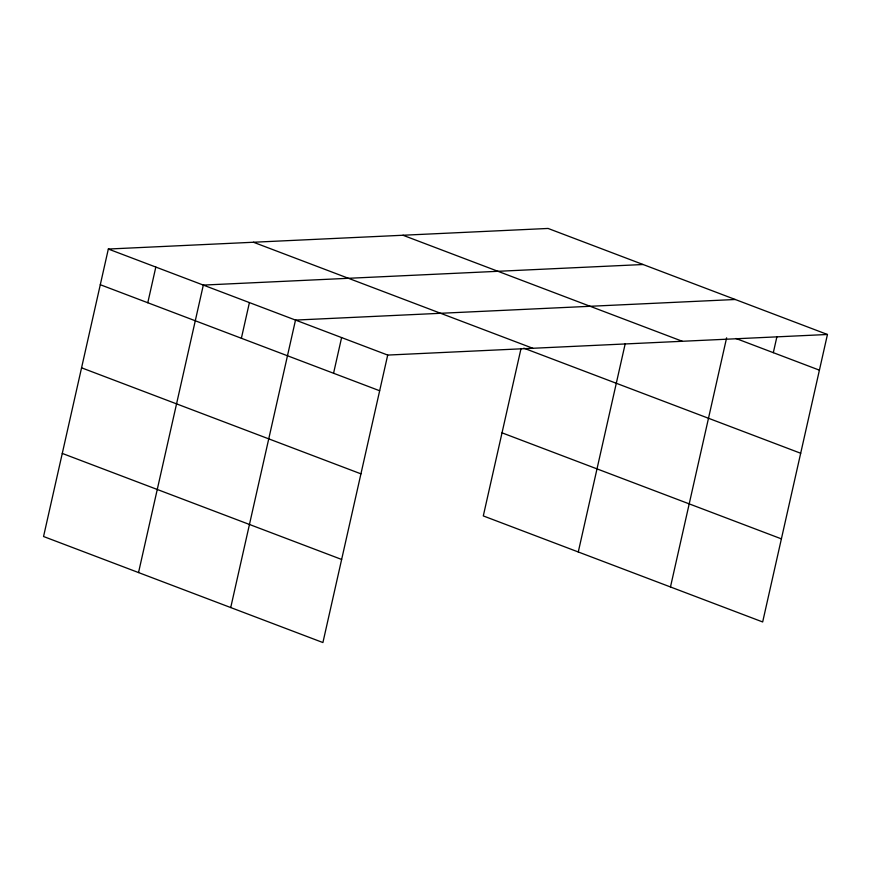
<?xml version="1.0" encoding="UTF-8"?>
<svg xmlns="http://www.w3.org/2000/svg" width="871" height="871" viewBox="0 0 871 871"><rect width="100%" height="100%" fill="white"/><g stroke="black" fill="none" stroke-linecap="round" stroke-linejoin="round"><path stroke-width="1.31" d="M827.45 334.486L548.088 228.452L108.331 249.041L43.55 536.514L322.912 642.548L387.704 355.074L827.45 334.486L762.669 621.959L483.296 515.926L521.021 348.542M147.787 302.749L155.822 267.07M138.533 572.563L203.324 285.089L643.07 264.512M241.376 338.264L249.411 302.585M230.728 607.555L295.509 320.082L735.255 299.493M333.56 373.256L341.606 337.578M578.279 551.974L625.215 343.707M670.474 586.967L726.621 337.817M773.317 352.668L776.888 336.816M735.941 338.481L819.404 370.164M402.968 235.246L682.331 341.28M253.45 242.247L532.823 348.28M523.819 348.171L800.689 453.258M108.331 249.041L387.704 355.074M502.023 432.833L781.396 538.866M100.296 284.719L379.658 390.752M81.569 367.812L360.932 473.846M62.277 453.421L341.639 559.454"/></g></svg>
